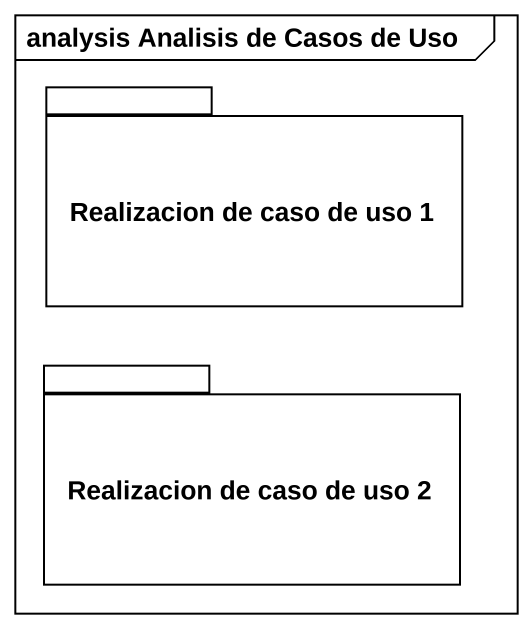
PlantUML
@startuml
mainframe analysis Analisis de Casos de Uso
package "Realizacion de caso de uso 1" as Realizacion_de_caso_de_uso_1 {
}
package "Realizacion de caso de uso 2" as Realizacion_de_caso_de_uso_2 {
}
@enduml
